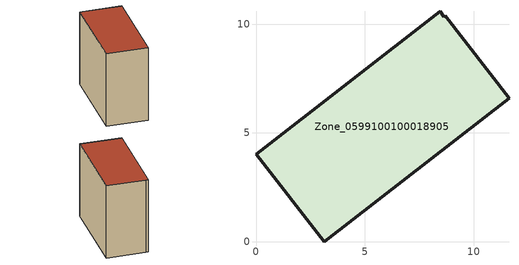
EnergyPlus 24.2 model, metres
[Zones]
Zone_0599100100018905
 floor ground (C_G): 8.46,10.6 8.62,10.33 8.69,10.38 11.62,6.59 3.13,0 0,4.03 z5.51
 wall outside (C_F): 3.13,0 11.62,6.59 8.69,10.38 8.62,10.33 8.46,10.6 0,4.03 3.13,0 z5.51:14.97
 roof outside (C_R): 8.62,10.33 8.46,10.6 0,4.03 3.13,0 11.62,6.59 8.69,10.38 z14.97
[BUILDING]
Pand.0599100100018905: North Axis=0; Terrain=City; Loads Convergence Tolerance Value=0.04; Temperature Convergence Tolerance Value=0.4; Solar Distribution=FullExterior; Maximum Number of Warmup Days=25; Minimum Number of Warmup Days=1
[Site:Location]
Rotterdam.The.Hague.AP_ZH_NLD Design_Conditions: Latitude=51.96; Longitude=4.45; Time Zone=1; Elevation=-4.5
[SITE:GROUNDTEMPERATURE:BUILDINGSURFACE]
18, 18, 18, 18, 18, 18, 18, 18, 18, 18, 18, 18
[MATERIAL] Thermal Absorptance=0.9; Solar Absorptance=0.7; Visible Absorptance=0.7
Name | Roughness | Thickness | Conductivity | Density | Specific Heat
G.TI.2015-2018 | MediumSmooth | 0.15 | 0.0428571 | 540 | 1210
F.TI.2015-2018 | Rough | 0.3 | 0.0666667 | 1920 | 840
R.TI.2015-2018 | MediumRough | 0.2 | 0.0333333 | 1500 | 1000
[CONSTRUCTION]
C_G: G.TI.2015-2018
C_F: F.TI.2015-2018
C_R: R.TI.2015-2018
[ZONE]
Zone_0599100100018905: Type=1; Multiplier=1; Ceiling Height=Autocalculate; Volume=Autocalculate; Floor Area=autocalculate; Part of Total Floor Area=Yes
[ZONEINFILTRATION:DESIGNFLOWRATE]
Infil_Zone_0599100100018905: Zone or ZoneList or Space or SpaceList=Zone_0599100100018905; Schedule=AlwaysOn; Design Flow Rate Calculation Method=Flow/Area; Flow Rate per Floor Area=0.0015; Constant Term Coefficient=1; Temperature Term Coefficient=0; Velocity Term Coefficient=0; Velocity Squared Term Coefficient=0
[HVACTEMPLATE:ZONE:IDEALLOADSAIRSYSTEM]
Zone_0599100100018905: Maximum Heating Supply Air Temperature=50; Minimum Cooling Supply Air Temperature=13; Maximum Heating Supply Air Humidity Ratio=0.0156; Minimum Cooling Supply Air Humidity Ratio=0.0077; Heating Limit=NoLimit; Cooling Limit=NoLimit; Dehumidification Control Type=ConstantSensibleHeatRatio; Cooling Sensible Heat Ratio=0.7; Dehumidification Setpoint=60; Humidification Control Type=None; Humidification Setpoint=30; Outdoor Air Method=None; Outdoor Air Flow Rate per Person=0.00944; Outdoor Air Flow Rate per Zone Floor Area=0; Outdoor Air Flow Rate per Zone=0; Demand Controlled Ventilation Type=None; Outdoor Air Economizer Type=NoEconomizer; Heat Recovery Type=None; Sensible Heat Recovery Effectiveness=0.7; Latent Heat Recovery Effectiveness=0.65
[ZONECONTROL:THERMOSTAT]
ThermostatControl_Zone_0599100100018905: Zone or ZoneList=Zone_0599100100018905; Control Type Schedule=DualSetpointControlType; Control 1=Thermostat_Zone_0599100100018905; Temperature Difference Between Cutout And Setpoint=0
[THERMOSTATSETPOINT:DUALSETPOINT]
Thermostat_Zone_0599100100018905: Heating Setpoint Temperature Schedule=HeatingSetpoint_Zone_0599100100018905; Cooling Setpoint Temperature Schedule=CoolingSetpoint_Zone_0599100100018905
[SCHEDULE:COMPACT]
HeatingSetpoint_Zone_0599100100018905: Through: 12/31, For: AllDays, Until: 24:00, 21
CoolingSetpoint_Zone_0599100100018905: Through: 12/31, For: AllDays, Until: 24:00, 24
DualSetpointControlType: Through: 12/31, For: AllDays, Until: 24:00, 4
AlwaysOn: Through: 12/31, For: AllDays, Until: 24:00, 1
